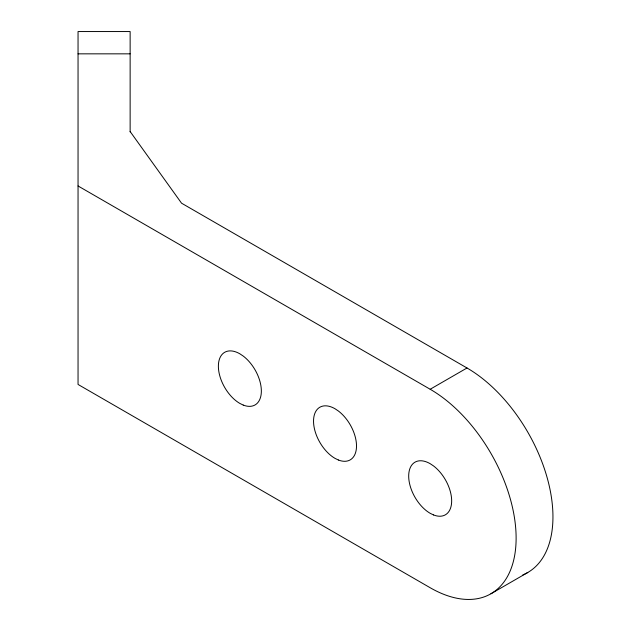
<?xml version="1.0" encoding="UTF-8"?>
<svg xmlns="http://www.w3.org/2000/svg" width="631" height="631" viewBox="0 0 631 631"><rect width="100%" height="100%" fill="white"/><g stroke="black" fill="none" stroke-linecap="round" stroke-linejoin="round"><path stroke-width="0.95" d="M78.047 185.964L430.176 389.256L467.011 367.991A121.546 70.175 60 0 1 547.637 479.442A121.546 70.175 60 0 1 522.823 574.92M490.942 593.763L527.776 572.491M78.047 53.84L130.136 53.84M467.011 367.991L181.547 203.19L130.136 131.532M130.136 131.871L130.136 31.55L78.047 31.55L78.047 384.445L430.176 587.737A121.546 70.175 60 0 0 516.119 538.117A121.546 70.175 60 0 0 430.176 389.256M243.227 405.07L239.867 403.438A30.383 17.542 60 0 1 218.381 366.225A30.383 17.542 60 0 1 239.867 353.817L243.227 356.065A30.383 17.542 60 0 1 261.352 391.031A30.383 17.542 60 0 1 243.227 405.07M338.382 460.007L335.022 458.374A30.383 17.542 60 0 1 313.536 421.161A30.383 17.542 60 0 1 335.022 408.754L338.382 411.002A30.383 17.542 60 0 1 356.507 445.967A30.383 17.542 60 0 1 338.382 460.007M433.536 514.943L430.176 513.311A30.383 17.542 60 0 1 408.691 476.097A30.383 17.542 60 0 1 430.176 463.69L433.536 465.938A30.383 17.542 60 0 1 451.662 500.904A30.383 17.542 60 0 1 433.536 514.943"/></g></svg>
